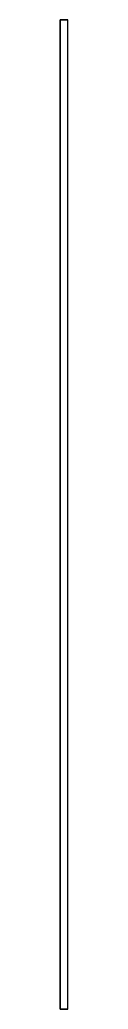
# Model space of a CAD drawing. Extents: x 0 to 21, y 0 to 2700.
import ezdxf

# ---------------------------------------------------------------- set-up
doc = ezdxf.new("R2010")
doc.units = 0
doc.layers.get('0').update_dxf_attribs({"linetype": 'CONTINUOUS'})

msp = doc.modelspace()

# ---------------------------------------------------------------- linework, layer by layer
for p, q in [((21.21, 2700), (0, 2700)), ((0, 2700), (0, 2700, 21.21)), ((0, 2700, 21.21), (21.21, 2700)), ((21.21, 0), (0, 0)), ((0, 0), (0, 0, 21.21)), ((0, 0, 21.21), (21.21, 0))]:
    msp.add_line(p, q)
for points in [[(0, 0, 21.21), (0, 0), (0, 2700), (0, 2700, 21.21)], [(0, 0), (21.21, 0), (21.21, 2700), (0, 2700)], [(21.21, 2700), (0, 2700, 21.21), (0, 0, 21.21), (21.21, 0)], [(0, 2700, 21.21), (0, 2700), (21.21, 2700), (0, 2700, 21.21)], [(0, 0, 21.21), (0, 0), (21.21, 0), (0, 0, 21.21)]]:
    msp.add_3dface(points)

doc.saveas('drawing.dxf')
